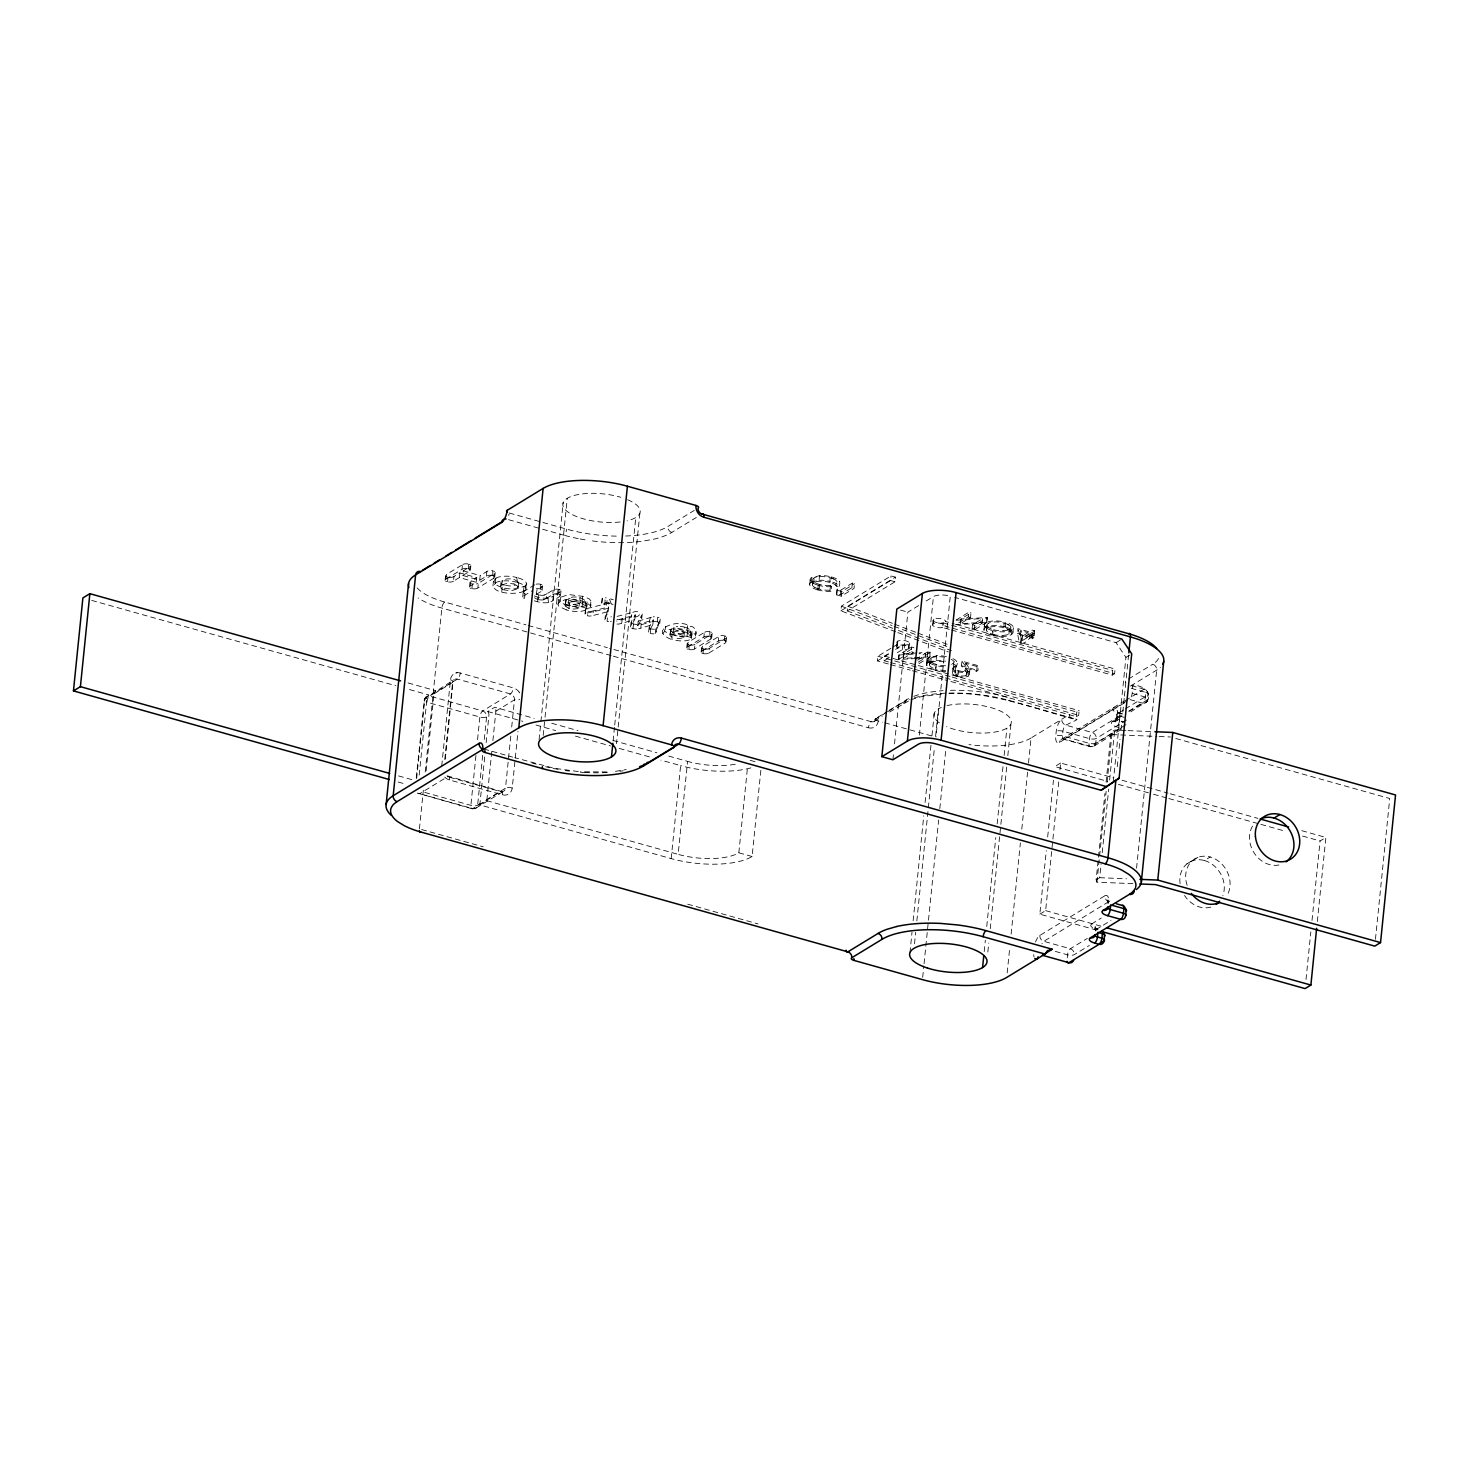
<?xml version="1.0" encoding="UTF-8"?>
<svg xmlns="http://www.w3.org/2000/svg" width="1469" height="1469" viewBox="0 0 1469 1469"><rect width="100%" height="100%" fill="white"/><g stroke="black" fill="none" stroke-linecap="round" stroke-linejoin="round"><path stroke-width="0.75" stroke-dasharray="5 3.75" d="M1108.012 903.123L1107.791 899.891L1109.683 901.489M518.245 587.104L518.722 582.458L516.152 585.029L518.153 586.682L517.547 588.463L524.415 586.223M523.937 590.869C518.226 595.716 486.514 593.549 495.622 582.936M496.1 578.29C484.843 587.38 524.506 593.568 517.051 584.533M897.082 641.935L896.623 646.58M909.513 643.055L909.036 647.7M932.595 625.004L933.072 620.359M1116.771 719.02L1116.403 711.602L1119.158 712.832M539.086 739.788L540.665 723.831M540.904 721.554L563.178 502.618M639.878 513.195L616.484 743.663M909.972 952.665L912.01 932.136M913.149 920.751L923.744 815.791M1006.687 767.093L990.161 929.638M1007.826 755.69L1010.984 723.776M416.296 777.523L424.541 698.73L454.196 679.559M416.645 778.754L424.706 699.483A5.013 4.223 58.6 0 1 429.591 696.067L457.465 679.082A5.013 2.02 -74.3 0 0 460.256 673.022L513.305 687.896A10.173 8.539 58.6 0 1 517.602 690.375A9.897 8.318 58.6 0 1 518.943 691.881M419.198 775.081L427.02 698.069A5.013 4.223 58.6 0 1 428.875 695.002L406.84 688.814M419.418 828.92L423.347 790.212M425.202 771.996L441.857 608.074A5.013 2.02 -74.3 0 1 444.648 602.015L526.012 624.839M445.089 580.126L445.566 575.481M426.175 770.821L433.998 693.809A5.013 4.223 58.6 0 1 435.852 690.742L407.188 682.718M445.786 579.227L446.521 574.397L462.845 564.482M476.305 582.293L459.393 577.556L453.462 581.173L454.013 576.472L459.87 572.91L476.782 577.648L476.305 582.293L470.172 586.058M459.393 577.556L459.87 572.91M441.728 765.9L450.469 679.835A10.026 8.428 58.6 0 1 452.121 675.52A10.173 8.539 58.6 0 1 460.385 673.004M445.988 579.098L461.982 569.348L462.46 564.684M492.335 575.462A4.701 1.708 5.8 0 0 486.863 575.958L479.702 580.237L462.79 575.481L463.268 570.835L470.245 566.557M444.758 759.51L452.581 682.497A5.013 1.818 5.8 0 0 450.469 679.835M445.272 759.142L453.095 680.808M468.446 568.944L468.317 564.133M462.79 575.481L469.474 571.404L469.951 566.759M470.392 570.321L470.851 565.675M469.492 586.957L469.97 582.312M470.447 585.874L470.925 581.228L476.782 577.648M494.117 578.07L477.811 588.022L478.361 583.322L494.594 573.406M479.702 580.237L480.179 575.573L487.249 571.294A4.701 1.708 5.8 0 1 492.813 570.817M486.386 576.16L486.863 571.514M492.868 575.793L492.794 570.982M492.96 585.911L493.419 581.265M493.804 578.272L494.282 573.626M475.938 755.525L470.888 805.361A5.013 2.02 -74.3 0 0 472.724 808.593L500.598 791.607A5.013 4.223 58.6 0 0 505.483 788.192A5.013 1.818 5.8 0 1 512.24 788.008L517.988 731.397M477.554 739.66L479.849 717.019A5.013 2.02 -74.3 0 1 482.64 710.959L510.514 693.956A5.013 2.02 -74.3 0 0 513.305 687.896M494.741 577.17L495.218 572.524M495.2 583.175L495.659 578.529M482.677 755.341L477.627 805.177A5.013 4.223 58.6 0 1 472.724 808.593L419.675 793.701A5.013 2.02 -74.3 0 1 418.132 793.26M484.293 739.495L486.588 716.835A5.013 4.223 58.6 0 0 482.64 710.959L429.591 696.067A5.013 2.02 -74.3 0 0 426.8 702.127L479.849 717.019A5.013 1.818 5.8 0 0 486.588 716.835L488.92 715.421A5.013 4.223 58.6 0 0 487.781 711.529L494.741 707.268L534.183 718.341M500.525 586.921L500.984 582.275M760.85 770.325L752.091 856.5A60.192 21.87 5.8 0 1 671.168 858.612L479.684 804.883A5.013 4.223 58.6 0 0 479.941 803.763L484.77 756.204M486.166 742.616L488.92 715.421M501.755 591.768L502.214 587.123M501.131 585.911L502.637 580.475L504.785 579.52A8.208 2.993 5.8 0 1 513.93 579.337M479.684 804.883L486.661 800.642A5.013 4.223 58.6 0 0 486.918 799.522L491.968 749.686M492.886 740.633L495.879 711.18A5.013 4.223 58.6 0 0 494.741 707.268M516.592 589.179L511.249 590.74L504.62 590.024L505.097 585.36L511.12 586.113L516.115 585.029L514.021 584.276L513.893 579.465M517.492 582.697L516.776 577.721M522.744 596.928L523.203 592.282M523.552 591.126L524.011 586.48M510.79 736.098L505.483 788.192L486.918 799.522M511.708 727.026L514.462 699.85A5.013 4.223 58.6 0 0 510.514 693.956L457.465 679.082A5.013 4.223 58.6 0 0 452.581 682.497L433.998 693.809M524.635 598.195L524.929 593.476M525.755 588.408L526.214 583.762M536.203 594.486L537.085 589.583L541.969 586.59M540.335 589.124L540.317 584.313M536.607 594.229L541.29 591.383L541.749 586.737M542.116 590.391L542.575 585.745M543.603 599.627L543.659 599.609A9.64 3.507 5.8 0 0 544.577 599.334L546.45 598.416L546.982 593.733L553.538 589.767A4.389 1.598 5.8 0 1 558.771 589.363L559.267 589.638M546.505 598.379L552.73 594.596L553.189 589.95M543.181 735.455L544.797 719.498M545.036 717.221L567.273 498.303M558.808 594.302L558.973 589.546M557.981 604.145L559.652 597.644L568.613 594.541L583.505 596.451L589.253 598.875L591.273 601.298L590.795 606.054L586.021 602.125L574.361 599.297L565.106 599.646L558.899 602.565L557.945 604.493L558.936 606.477L566.575 609.947L566.924 605.265L560.368 602.565L558.459 599.499M560.148 591.897L553.225 596.139L552.748 600.784L559.689 596.543L560.35 591.768M560.515 595.569L560.993 590.905M560.332 601.464L560.809 596.818M565.088 605.65L565.547 601.005M565.161 605.228L566.465 599.554L579.447 603.208L578.731 607.982A12.285 4.462 5.8 0 1 577.978 608.295L577.831 608.35M586.168 608.331A4.425 1.616 5.8 0 0 584.864 607.707L568.081 602.933L569.072 598.012A10.063 3.654 5.8 0 1 569.862 597.681L570.321 597.534A9.347 3.397 5.8 0 1 572.745 597.075L572.818 597.075A7.418 2.699 5.8 0 1 579.061 597.516L580.604 597.956M569.072 608.331L569.293 603.612L565.638 601.482M580.126 602.621L579.778 597.718M582.128 600.821L582.587 596.175M582.091 606.862L582.569 602.217L568.558 598.287M585.323 606.183L585.8 601.537M584.993 614.115L585.452 609.47M585.396 613.638L586.076 605.32A13.019 4.738 5.8 0 1 577.262 606.862L576.674 606.826A13.184 4.793 5.8 0 1 575.132 606.752L575.022 606.734A14.506 5.27 5.8 0 1 572.047 606.403A15.296 5.545 5.8 0 1 569.623 605.944L568.87 605.779A16.416 5.968 5.8 0 1 567.567 605.448L567.181 605.338M586.645 606.77L587.123 602.125M586.553 609.066L587.012 604.42M590.409 606.679L590.85 602.051M601.611 603.19L602.088 598.544M601.996 602.786L602.474 598.14M604.751 604.695L605.136 600.031A4.242 1.542 5.8 0 1 604.383 599.885L603.906 604.53A4.242 1.542 5.8 0 0 604.512 604.659L605.228 604.787M604.916 619.826L605.375 615.162M608.845 603.006L587.582 608.441L587.067 613.106L608.184 608.35L608.956 602.308M608.148 611.618L608.625 606.972L593.256 610.902L592.778 615.566L608.148 611.618L605.32 618.467L608.625 606.972M611.324 603.924C609.892 600.986 609.874 597.295 606.293 597.901A3.599 1.304 5.8 0 0 605.375 597.773M613.087 741L614.483 727.32M614.721 725.043L635.783 517.529M630.568 626.988L631.046 622.14M632.955 628.585L633.561 623.976M634.773 619.551L635.251 614.905L622.195 618.706L621.718 623.352L634.773 619.551L631.248 625.5L631.707 620.836L635.251 614.905M637.748 625.739L638.225 621.093L641.604 615.493L641.127 620.138L637.748 625.739L651.226 621.828M641.751 618.651L642.228 613.987M649.188 622.415L650.345 617.549M648.619 632.074L649.096 627.41M652.824 624.619L653.283 619.973L641.255 623.517L640.778 628.163L652.824 624.619L649.169 631.046L649.647 626.4L653.283 619.973M655.284 633.451L655.762 628.805M658.534 622.342A4.407 1.598 5.8 0 0 657.653 622.011L657.249 617.127A4.444 1.616 5.8 0 0 653.613 616.815L653.209 616.87M659.728 623.756L660.205 619.11M670.984 639.254C647.131 629.742 679.266 617.788 689.787 626.327C697.187 625.629 698.014 639.125 693.625 632.919C689.31 630.476 684.352 629.411 679.486 628.75C674.344 625.849 662.629 634.773 665.732 626.271M670.011 635.104L670.488 630.458M670.066 634.792L671.425 628.824L684.389 632.643L683.856 637.326A12.285 4.462 5.8 0 1 682.901 637.73L682.828 637.766A7.602 2.773 5.8 0 1 673.867 637.895M671.847 634.718L672.031 639.548A16.416 5.968 5.8 0 0 673.206 639.841L674.106 640.043A15.296 5.545 5.8 0 0 676.511 640.484A14.506 5.27 5.8 0 0 679.357 640.815L679.596 640.833A13.184 4.793 5.8 0 0 681.028 640.925L681.708 640.943A13.019 4.738 5.8 0 0 690.503 639.401L691.109 634.718M691.091 637.766A4.425 1.616 5.8 0 0 689.806 637.142L673.022 632.386L673.996 627.465A10.063 3.654 5.8 0 1 674.804 627.134L675.263 626.988A9.347 3.397 5.8 0 1 677.686 626.51M670.562 630.917C675.061 631.89 674.271 640.906 670.121 635.6M689.126 634.388L688.245 633.616A9.108 3.305 5.8 0 0 685.087 632.037L684.113 627.006A7.418 2.699 5.8 0 0 677.742 626.51M687.07 630.274L687.529 625.629M687.033 636.316L687.51 631.67L673.5 627.74M686.702 647.976L687.18 643.33M687.474 647.039L688.043 642.339L704.679 632.203M689.053 649.427L688.924 644.616M690.265 635.636L690.724 630.972M691.587 636.224L692.064 631.578M691.477 638.501L691.954 633.855M671.168 858.612L680.624 765.624L660.903 760.097M695.792 631.486L695.351 636.114M711.125 638.795L694.451 648.967L695.002 644.285L711.602 634.149M752.091 856.5L738.834 852.791A45.135 16.398 5.8 0 1 678.145 854.37L687.584 761.383L665.677 755.231M701.135 652.016L701.594 647.37M701.778 651.171L702.457 646.378L719.094 636.261A4.48 1.616 5.8 0 1 724.327 635.783M687.565 646.984L703.89 637.032L704.367 632.386M703.045 653.356L703.394 648.674M709.931 636.701L709.802 631.872M703.376 653.613A4.425 1.598 5.8 0 0 708.535 653.172L709.417 648.325L726.035 638.189M710.849 638.978L711.327 634.333M711.694 637.987L712.171 633.323M701.998 651.024L718.304 641.072L718.782 636.426M724.364 640.741L724.823 636.095M708.958 652.989L725.282 643.036L725.741 638.391M726.127 642.026L726.586 637.381M738.834 852.791L747.574 766.598M809.731 584.515L810.19 579.869M811.274 582.293L811.898 577.537L819.996 575.591A12.064 4.389 5.8 0 1 820.932 575.573L821.667 575.573A12.431 4.517 5.8 0 1 822.989 575.609L823.742 575.646A12.725 4.627 5.8 0 1 825.468 575.811L825.651 575.83A13.331 4.848 5.8 0 1 826.514 575.94L827.396 576.087A12.542 4.554 5.8 0 1 828.259 576.234L830.719 576.784M812.32 584.515L812.798 579.869M812.467 583.946A11.238 4.076 5.8 0 1 812.981 583.285L812.981 583.285A11.128 4.04 5.8 0 1 813.514 582.862L814.395 577.96M817.866 589.895L818.178 585.195M811.476 582.146L819.059 580.273L819.537 575.628M836.522 586.186L836.21 585.764A12.542 4.554 5.8 0 0 835.824 585.323L834.814 584.533A11.825 4.297 5.8 0 0 833.125 583.615L832.152 583.211A11.697 4.242 5.8 0 0 831.013 582.826L830.003 582.514L830.04 577.739A12.083 4.389 5.8 0 0 814.046 577.85M839.221 586.315C842.545 573.718 830.426 588.059 839.111 586.076A13.754 4.995 5.8 0 0 838.45 585.176L838.322 585.066A13.441 4.884 5.8 0 0 837.33 584.258L837.11 584.111A13.9 5.05 5.8 0 0 835.677 583.303L835.365 583.156A14.874 5.399 5.8 0 0 833.29 582.33L832.629 582.11A14.525 5.27 5.8 0 0 831.95 581.889L831.215 576.913M836.669 593.715L837.128 589.069L840.874 590.116L852.332 583.12L854.517 583.744L854.058 588.39L841.278 596.175L836.779 594.908L836.669 593.715L840.397 594.761L851.873 587.765L854.058 588.39M836.779 594.908L837.128 589.069M840.397 594.761L840.874 590.116M841.278 596.175L841.755 591.53L854.517 583.744M895.723 631.78L840.911 610.81L841.388 606.164L891.04 575.903L895.466 577.133L894.988 581.779L847.246 610.902L847.723 606.238L895.466 577.133M851.873 587.765L852.332 583.12M888.323 663.97L877.397 660.903L877.874 656.239L890.948 648.27M840.911 610.81L890.581 580.549L891.04 575.903M888.506 661.95L884.136 660.719L884.613 656.074L888.249 653.852M897.302 645.809L897.779 641.163M895.557 649.39L902.847 644.946A6.262 2.277 5.8 0 0 909.44 642.853A6.262 2.277 5.8 0 0 900.717 640.392A6.262 2.277 5.8 0 0 898.422 643.716L897.963 648.362A6.262 2.277 5.8 0 1 900.24 645.056A6.262 2.277 5.8 0 1 908.962 647.498A6.262 2.277 5.8 0 1 902.37 649.592L896.898 652.934M916.362 658.534L898.495 659.489L898.973 654.843L911.735 647.058L913.92 647.664L913.608 650.767M898.955 659.618L898.973 654.843M902.37 649.592L902.847 644.946M892.895 759.767L893.593 752.954M894.511 743.865L907.879 612.151L918.841 605.467M912.102 657.892L903.417 658.443L903.894 653.778L913.92 647.664M908.356 648.912L908.834 644.267M898.495 659.489L911.276 651.703L911.735 647.058M918.364 662.097L925.066 658.002L925.543 653.356L919.006 653.76M919.355 735.106L933.439 596.561A12.542 4.554 5.8 0 1 950.296 596.139L935.992 736.942M926.792 664.631L927.27 659.985M928.335 662.409L928.977 657.653L937.075 655.707A12.064 4.389 5.8 0 1 937.993 655.688L938.746 655.688A12.431 4.517 5.8 0 1 940.05 655.725L940.821 655.762A12.725 4.627 5.8 0 1 942.529 655.927L942.731 655.945A13.331 4.848 5.8 0 1 943.594 656.055L944.457 656.202A12.542 4.554 5.8 0 1 945.338 656.349L947.487 656.827M929.95 652.163L929.969 656.955L929.95 652.163L919.098 652.842M933.292 623.866L933.77 619.22M929.381 664.631L929.859 659.985M929.528 664.061A11.238 4.076 5.8 0 1 930.042 663.4L930.042 663.4A11.128 4.04 5.8 0 1 930.575 662.978L931.456 658.075M928.537 662.262L936.139 660.389L936.616 655.725M925.084 802.496L931.034 744.563M949.323 629.393L942.731 627.538L943.19 622.893A6.262 2.277 5.8 0 1 933.605 621.203A6.262 2.277 5.8 0 1 938.195 618.412A6.262 2.277 5.8 0 1 945.522 621.479L954.336 623.958M956.521 624.564L1115.081 669.056L1114.604 673.702L945.044 626.125L945.522 621.479M914.526 943.759L915.683 932.356M916.84 920.953L934.449 747.648M935.606 736.244L938.379 708.884M952.445 672.967L952.922 668.322M953.62 666.357C951.049 659.948 960.12 660.187 956.301 666.43L953.344 665.953A12.542 4.554 5.8 0 0 952.885 665.439L951.985 664.704A11.825 4.297 5.8 0 0 951.159 664.208M956.796 676.236A9.2 3.342 5.8 0 1 953.344 671.59L954.024 666.797L956.209 667.403L955.621 672.141A6.666 2.424 5.8 0 0 955.181 672.49M922.679 977.344L923.836 965.941M924.056 963.664L938.654 819.996M939.811 808.593L945.834 749.3M955.034 672.967L955.511 668.322M960.487 623.646L960.946 619L970.991 612.885L970.513 617.531L960.487 623.646L987.039 622.177L987.499 617.513L960.946 619M966.271 675.428A5.803 2.112 5.8 0 1 958.743 675.483L958.614 670.709A6.666 2.424 5.8 0 1 955.695 669.203M961.92 661.142L966.069 667.018L965.592 671.664L961.461 665.788L961.92 661.142L978.446 665.769L977.968 670.433L976.665 671.223L965.353 668.046L965.831 663.4L977.142 666.577L978.446 665.769M956.484 620.193L982.596 618.559L982.137 623.223L955.548 624.711L968.328 616.925L968.806 612.279L970.991 612.885M958.963 670.8L959.092 670.837A5.803 2.112 5.8 0 0 966.749 670.782L966.18 675.391M967.006 674.455L967.483 669.809M987.039 622.177L974.259 629.962L972.074 629.338L972.551 624.692L982.596 618.559M968.218 676.089L969.044 671.204M969.338 674.914L969.815 670.268M974.259 629.962L974.737 625.317L987.499 617.513M976.665 671.223L977.142 666.577M983.973 629.632L984.432 624.986M991.446 635.067L991.134 634.975A12.964 4.719 5.8 0 1 990.033 634.626L989.739 634.535A14.102 5.123 5.8 0 1 984.157 630.697L984.12 630.66A14.855 5.399 5.8 0 1 984.157 628.952A14.69 5.343 5.8 0 1 984.818 628.089L984.818 628.089A13.698 4.976 5.8 0 1 985.46 627.575L986.434 622.636M986.525 622.03L987.003 617.384M986.489 629.834L986.966 625.188M986.874 631.009L986.856 630.972A11.33 4.113 5.8 0 1 986.746 629.063L986.764 629.026A10.944 3.966 5.8 0 1 987.15 628.585L987.186 628.548A10.816 3.93 5.8 0 1 987.682 628.163L988.564 623.278M1003.033 635.379A11.018 4.003 5.8 0 0 1009.625 633.58L1009.625 633.58A11.293 4.095 5.8 0 0 1008.872 629.962A12.542 4.554 5.8 0 0 1004.208 627.869L1003.841 622.985A11.789 4.278 5.8 0 0 988.398 623.223M1005.659 627.116L1005.127 622.177A14.488 5.27 5.8 0 0 986.305 622.581M1008.854 634.112L1009.662 629.265M1010.378 632.239L1010.856 627.594M1011.425 634.479L1011.664 629.981A14.525 5.27 5.8 0 0 1006.192 622.434M1012.912 632.294L1013.39 627.649M984.193 951.581L985.35 940.178M986.746 926.498L995.78 837.569M997.176 823.889L1003.198 764.596M1004.117 755.47L1006.908 728.11M1031.624 632.533L1034.433 633.304L1033.956 637.968L1029.842 637.968C1018.825 650.583 1017.466 638.097 1017.907 628.677L1029.438 631.909L1032.395 630.109L1034.58 630.734L1034.103 635.379L1031.146 637.179L1031.624 632.533L1034.58 630.734M1020.422 635.324L1020.882 630.678L1028.135 632.717L1027.657 637.362L1022.112 640.741L1020.422 635.324L1027.657 637.362M1020.551 643.238L1021.028 638.593L1017.907 628.677M1021.01 643.367L1021.469 638.721L1030.32 633.323L1034.433 633.304M1022.112 640.741L1022.589 636.095L1020.882 630.678M1017.429 633.323L1028.979 636.554L1029.438 631.909M1029.842 637.968L1030.32 633.323M1028.979 636.554L1031.917 634.773L1032.395 630.109M1032.652 638.758L1033.129 634.112M1007.183 972.864L1009.736 947.78M1011.131 934.1L1020.386 842.894M1021.781 829.195L1027.565 772.198M1028.502 763.072L1031.054 737.989L1069.359 714.632C1069.469 723.372 1088.547 714.485 1065.759 725.117A5.013 2.02 -74.3 0 0 1062.968 731.176L1062.491 735.84A5.013 2.02 -74.3 0 0 1064.346 739.072L1090.879 746.509L1121.067 728.11A5.013 2.02 -74.3 0 0 1121.949 727.265M1124.483 702.843L1059.461 742.469A10.026 4.04 -74.3 0 1 1055.752 736.006L1056.229 731.36A10.026 4.04 -74.3 0 1 1061.812 719.222A5.013 4.223 58.6 0 0 1065.759 725.117L1092.293 732.554A5.013 4.223 58.6 0 1 1096.241 738.448L1095.764 743.094A5.013 4.223 58.6 0 1 1090.879 746.509A5.013 2.02 -74.3 0 1 1089.025 743.277L1089.502 738.632A5.013 2.02 -74.3 0 1 1092.293 732.554L1122.481 714.154L1118.056 712.924A10.026 3.636 5.8 0 1 1113.869 707.599A5.013 4.223 58.6 0 1 1117.817 713.493A5.013 1.818 5.8 0 0 1119.911 716.156L1124.336 717.386M1096.829 930.171L1039.832 914.177L1046.295 850.588M1047.672 836.963L1053.438 780.186M1039.832 914.177L1045.634 910.633L1058.8 781.177M1059.939 769.829L1060.636 763.017L1113.245 777.78M1076.336 716.707L1076.795 712.061L1079.127 710.647L1078.65 715.293L1076.336 716.707L945.155 679.908M1067.228 957.917L1067.541 954.813A5.013 2.02 -74.3 0 1 1070.332 948.754L1087.317 938.397M951.526 630.017L1112.272 675.116L1112.749 670.47L1115.081 669.056M1132.948 883.659L1096.939 882.19L1096.149 879.839L1104.908 793.554M1106.065 782.187L1111.133 732.223L1114.677 730.075L1125.86 730.534M1096.939 882.19L1106.157 791.35M1107.093 782.261L1111.941 734.573L1111.133 732.223M1096.149 879.839L1099.693 877.691L1101.071 864.066M1102.227 852.699L1108.691 789.11M1109.609 780.039L1114.677 730.075M1113.3 781.747L1125.933 657.377L1116.073 642.651L954.648 597.35M1117.248 766.708L1118.184 757.6M1119.103 748.492L1120.021 739.384M1120.957 730.277L1121.875 721.169M1122.793 712.061L1124.189 698.399M1124.428 696.122L1126.044 680.184M1126.264 677.907L1127.898 661.968M1128.119 659.691L1128.578 655.137M1136.547 868.197L1156.672 670.121A5.013 4.223 58.6 0 0 1152.724 664.245A57.677 20.952 5.8 0 0 1158.986 657.249M1306.014 979.511L1310.844 931.823M1312.001 920.457L1320.08 840.984L1325.883 837.44L1317.344 921.467M1375.443 939.315L1389.747 798.512L1174.833 738.209M931.97 735.602L934.284 713.218M987.829 952.022L988.766 943.061M663.4 628.934L665.071 631.046M662.923 633.58L664.502 631.413L671.462 634.608M565.583 600.729L566.428 599.609M670.525 630.164L671.406 629.007M875.597 718.91L875.616 719.975M1116.881 718.543L1115.008 721.848L1116.826 719.828M1146.701 701.888C1153.789 691.899 1141.284 684.407 1131.644 685.288M1115.008 721.848L1121.361 717.625M1145.893 702.659L1147.362 701.044L1130.799 711.859M501.59 581.283L502.637 580.475M813.44 578.621L813.551 578.529A11.128 4.04 5.8 0 1 813.991 578.198L814.175 578.088M670.819 633.763L683.93 637.307M956.209 667.403L956.099 667.495A6.666 2.424 5.8 0 0 955.658 667.844M955.658 672.104L953.546 671.443M953.969 666.834L953.822 666.944A9.2 3.342 5.8 0 0 957.255 671.59L957.017 676.199M1186.897 863.864L1197.896 857.327M502.123 585.158L504.308 584.166A8.208 2.993 5.8 0 1 513.471 583.983M931.236 658.204L931.052 658.314A11.128 4.04 5.8 0 0 930.611 658.645L930.611 658.645A11.238 4.076 5.8 0 0 930.006 659.416M986.158 622.783L985.938 622.929A13.698 4.976 5.8 0 0 985.405 623.315L985.405 623.315A14.69 5.343 5.8 0 0 984.634 624.27A14.855 5.399 5.8 0 0 984.597 625.996L984.616 626.051A14.102 5.123 5.8 0 0 990.216 629.87L990.492 629.981A12.964 4.719 5.8 0 0 991.593 630.33L991.814 630.385M988.343 623.389L988.251 623.444A10.816 3.93 5.8 0 0 987.756 623.811L987.756 623.811A10.944 3.966 5.8 0 0 987.241 624.38A11.33 4.113 5.8 0 0 987.315 626.327L987.352 626.363M1009.423 629.411L1009.276 629.485A10.852 3.948 5.8 0 1 1008.707 629.779L1008.652 629.797M534.789 584.791L524.029 591.346L523.552 596.01L532.531 590.52M625.629 536.02A75.231 27.323 5.8 0 0 667.844 526.508L694.249 510.404M592.429 540.904L592.54 540.923A80.262 29.141 5.8 0 0 640.227 541.528L653.154 539.343A80.207 29.141 5.8 0 0 671.81 532.402L696.324 517.455M427.02 698.069L424.706 699.483A5.013 1.818 5.8 0 0 426.8 702.127M495.879 711.18L514.462 699.85A5.013 1.818 5.8 0 1 519.806 699.373M479.941 803.763L477.627 805.177A5.013 1.818 5.8 0 1 470.888 805.361L422.08 791.662M475.993 808.097L503.867 791.112M926.131 601.023L933.439 596.561M892.821 647.131L898.422 643.716M877.397 660.903L888.616 654.054M884.136 660.719L889.608 657.377M956.025 620.065L968.806 612.279M903.417 658.443L913.443 652.328L911.276 651.703M915.481 659.489L925.543 653.356M917.666 660.095L930.446 652.309M972.074 629.338L982.137 623.223M919.025 663.639L929.969 656.955M613.363 656.202L868.454 727.779A5.013 2.02 -74.3 0 1 871.246 721.701A5.013 4.223 58.6 0 0 876.148 718.304L887.46 711.4M889.351 710.243L906.336 699.887A75.231 27.323 5.8 0 1 909.733 698.069M886.34 712.502L871.246 721.701L609.562 648.288M888.231 711.345L901.433 703.302A5.013 4.223 58.6 0 0 906.336 699.887M874.514 721.224L882.061 716.615M889.608 712.024L908.503 701.007M1022.589 636.095L1028.135 632.717M1116.073 642.651L1121.875 639.107M1125.933 657.377L1129.808 655.009M1112.272 675.116L1114.604 673.702M1128.449 679.027L1152.724 664.245M1130.542 686.06L1156.672 670.121A62.69 22.77 5.8 0 0 1160.381 667.312M1061.077 739.55L1124.299 701.007M1125.181 700.695L1144.057 689.2A5.013 4.223 58.6 0 1 1148.005 695.094L1147.528 699.74A5.013 4.223 58.6 0 1 1142.625 703.155L1129.422 711.198M1127.457 700.584L1064.346 739.072A5.013 4.223 58.6 0 0 1059.461 742.469M1123.473 710.041L1117.817 713.493L1117.34 718.139A5.013 1.818 5.8 0 0 1119.433 720.802L1123.858 722.032M1125.364 708.884L1148.005 695.094A5.013 1.818 5.8 0 0 1145.893 692.432A5.013 2.02 -74.3 0 0 1144.057 689.2L1130.781 685.472M1121.104 715.844L1117.34 718.139A5.013 4.223 58.6 0 1 1112.437 721.554A10.026 3.636 5.8 0 0 1116.642 726.861L1121.067 728.11A5.013 4.223 58.6 0 0 1122.059 728.257M1128.651 711.235L1147.528 699.74A5.013 1.818 5.8 0 0 1145.434 697.077L1132.158 693.368A5.013 1.818 5.8 0 1 1131.24 693.056M1112.437 721.554L1121.875 715.807M1126.429 720.049L1096.241 738.448A5.013 1.818 5.8 0 1 1089.502 738.632L1062.968 731.176A5.013 1.818 5.8 0 0 1056.229 731.36M1060.636 763.017L1054.834 766.561L1107.442 781.324M1125.952 724.694L1095.764 743.094A5.013 1.818 5.8 0 1 1089.025 743.277L1062.491 735.84A5.013 1.818 5.8 0 0 1055.752 736.006M1094.13 746.032L1124.336 727.614M1035.535 941.996A10.026 4.04 -74.3 0 1 1039.85 935.422L1104.872 895.778A5.013 4.223 58.6 0 0 1108.82 901.672A5.013 2.02 -74.3 0 1 1109.921 901.58M1108.82 901.672L1043.798 941.317A5.013 2.02 -74.3 0 0 1041.943 943.832M1095.452 930.979A5.013 1.818 5.8 0 1 1095.856 929.693A5.013 4.223 58.6 0 0 1091.908 923.799L1101.328 918.052M1180.084 883.659A25.083 21.08 58.6 0 1 1204.415 860.522L1210.236 856.996A25.083 21.08 58.6 0 1 1226.45 896.384M1095.856 929.693L1110.95 920.475M1055.293 951.379L1067.541 954.813A5.013 1.818 5.8 0 0 1074.28 954.648L1089.374 945.448M546.927 593.77L545.219 594.614A9.64 3.507 5.8 0 1 544.191 594.945L544.081 594.982M553.06 596.212L551.609 597.02M552.491 600.931L551.04 601.721M453.976 576.491L453.664 576.674A4.793 1.744 5.8 0 1 447.935 577.17M453.462 581.173L453.187 581.32A4.793 1.744 5.8 0 1 447.457 581.834M703.89 637.032L704.202 636.867A4.48 1.616 5.8 0 1 709.435 636.389L709.619 636.61M718.304 641.072L718.635 640.906A4.48 1.616 5.8 0 1 723.85 640.429M694.966 644.303L694.672 644.469A4.425 1.598 5.8 0 1 689.42 644.909M709.398 648.362L709.141 648.49A4.425 1.598 5.8 0 1 703.853 648.967L703.669 648.747M552.73 594.596L553.078 594.412A4.389 1.598 5.8 0 1 558.293 594.009L558.532 594.211M694.451 648.967L694.194 649.114A4.425 1.598 5.8 0 1 688.961 649.555M568.081 602.933L568.595 602.676A10.063 3.654 5.8 0 1 569.384 602.345L569.843 602.198A9.347 3.397 5.8 0 1 572.286 601.721L572.341 601.721M673.022 632.386L673.537 632.111A10.063 3.654 5.8 0 1 674.326 631.78L674.785 631.633A9.347 3.397 5.8 0 1 677.209 631.156L677.282 631.156A7.418 2.699 5.8 0 1 683.526 631.615L684.242 631.799M585.709 609.91L585.598 609.966A13.019 4.738 5.8 0 1 576.784 611.526L576.197 611.471A13.184 4.793 5.8 0 1 574.673 611.398L574.544 611.379A14.506 5.27 5.8 0 1 571.57 611.049A15.296 5.545 5.8 0 1 569.164 610.59L568.393 610.425A16.416 5.968 5.8 0 1 567.089 610.094L566.703 609.984M579.447 603.208L579.19 603.337A12.285 4.462 5.8 0 1 578.437 603.649L578.309 603.686M578.915 607.891L566.006 604.218M684.389 632.643L684.26 632.717A12.285 4.462 5.8 0 1 683.379 633.084L683.379 633.084M578.364 603.667L578.437 603.649A7.602 2.773 5.8 0 1 569.403 603.796M910.853 699.721L921.302 696.655L942.676 693.901M638.225 621.093L651.703 617.182M622.14 618.724L619.514 619.349M621.662 623.37L619.128 623.994A3.305 1.194 5.8 0 1 616.998 624.05M640.888 623.627L639.327 624.05M640.411 628.273L638.666 628.75M593.072 610.957L591.364 611.306A3.985 1.451 5.8 0 1 587.784 611.214L587.38 615.786A3.985 1.451 5.8 0 0 590.813 615.988L592.741 615.566M617.072 616.411L632.019 612.555L631.339 617.255L616.613 621.056M632.772 612.353C640.429 608.864 643.293 617.825 631.982 617.09M1062.62 738.944L1089.778 746.601M475.001 808.593L472.137 808.795M1093.138 746.509L1090.292 746.711M502.325 791.718L446.668 775.687M548.525 602.529L547.974 598.048M615.456 771.372L626.18 769.572M548.01 602.621L547.717 602.676A10.044 3.654 5.8 0 1 538.407 601.978M652.713 621.534L653.172 621.479A4.444 1.616 5.8 0 1 656.753 621.754L657.212 621.901M831.344 586.627L831.252 586.627A12.321 4.48 5.8 0 1 829.508 586.719L829.104 586.719A13.9 5.05 5.8 0 1 823.889 586.388L823.356 586.315A13.386 4.866 5.8 0 1 821.961 586.094L820.143 585.709A15.241 5.527 5.8 0 1 818.986 585.415L818.453 585.286M830.866 591.273L830.775 591.273A12.321 4.48 5.8 0 1 829.03 591.364L828.626 591.364A13.9 5.05 5.8 0 1 823.411 591.034L822.989 590.979A13.386 4.866 5.8 0 1 821.483 590.74L819.684 590.354A15.241 5.527 5.8 0 1 818.508 590.079L817.976 589.932M607.046 771.959L580.549 771.758M903.894 653.778L916.913 652.971M899.432 654.972L916.84 653.889M914.269 657.763L929.473 656.808M918.547 658.406L925.066 658.002M830.15 585.617L825.027 585.47A12.34 4.48 5.8 0 1 823.099 585.213L821.722 584.956A12.064 4.389 5.8 0 1 820.62 584.699L820.198 584.589M829.765 590.263L824.55 590.116A12.34 4.48 5.8 0 1 822.64 589.859L821.336 589.62A12.064 4.389 5.8 0 1 820.143 589.344L819.72 589.234M819.059 580.273L819.518 580.237A12.064 4.389 5.8 0 1 820.455 580.218L821.208 580.218A12.431 4.517 5.8 0 1 822.511 580.255L823.283 580.292A12.725 4.627 5.8 0 1 824.99 580.457L825.192 580.475A13.331 4.848 5.8 0 1 826.055 580.586L826.918 580.732A12.542 4.554 5.8 0 1 827.781 580.879L830.242 581.43M936.139 660.389L936.598 660.352A12.064 4.389 5.8 0 1 937.534 660.334L938.269 660.334A12.431 4.517 5.8 0 1 939.591 660.371L940.344 660.407A12.725 4.627 5.8 0 1 942.051 660.573L942.253 660.591A13.331 4.848 5.8 0 1 943.116 660.701L943.979 660.848A12.542 4.554 5.8 0 1 944.861 660.995L945.632 661.16M636.94 624.398L636.812 624.417A4.168 1.506 5.8 0 1 633.947 624.068L633.708 624.013M636.463 629.063L636.352 629.063A4.168 1.506 5.8 0 1 633.47 628.714L633.286 628.677M945.614 670.415L941.629 670.231A12.34 4.48 5.8 0 1 939.701 669.974L938.416 669.735A12.064 4.389 5.8 0 1 937.222 669.46L936.359 669.24M945.577 665.769L942.088 665.586A12.34 4.48 5.8 0 1 940.178 665.328L938.875 665.09A12.064 4.389 5.8 0 1 937.681 664.814L936.671 664.557M949.011 693.46C991.869 691.77 1032.376 708.205 1073.104 718.818M1128.082 730.626L1152.669 731.635M1111.941 734.573L1156.948 736.428M1159.188 736.52L1170.444 736.979M1099.693 877.691L1126.503 878.793M585.47 772.529L580.42 772.217M578.309 771.556L554.603 768.342M569.421 771.096L569.293 771.078A80.226 29.141 5.8 0 1 565.363 770.564M585.084 539.839L578.272 538.627M1118.644 712.704L1122.224 713.659M552.399 767.81L514.701 757.673M1096.682 928.904L1098.059 929.234M651.171 628.916L651.3 628.934A3.544 1.285 5.8 0 0 654.513 629.173M447.99 577.005L447.568 581.669M471.898 588.5L472.412 583.872A4.793 1.744 5.8 0 0 477.939 583.505M657.543 617.219L658.094 617.366A4.407 1.598 5.8 0 1 659.012 617.696M538.462 594.725L538.076 599.389M538.095 597.185L537.636 601.831M819.775 584.478L819.298 589.124M957.788 671.645L957.99 671.7A8.355 3.03 5.8 0 0 968.769 671.517M957.531 676.346L957.421 676.309A8.355 3.03 5.8 0 0 968.291 676.162M1005.163 626.969L1004.667 626.841A14.488 5.27 5.8 0 0 985.828 627.245M1003.768 627.74L1003.364 627.63A11.789 4.278 5.8 0 0 987.921 627.869M830.003 582.514L829.563 582.403A12.083 4.389 5.8 0 0 813.569 582.495M993.705 629.76L993.779 629.779A10.889 3.948 5.8 0 0 994.788 630.017L995.247 630.128A11.568 4.205 5.8 0 0 997.029 630.458L997.524 630.513A12.688 4.609 5.8 0 0 999.214 630.715L999.71 630.752A12.542 4.554 5.8 0 0 1000.995 630.825L1001.197 630.825A11.293 4.095 5.8 0 0 1003.382 630.734M993.228 634.406L993.319 634.424A10.889 3.948 5.8 0 0 994.311 634.663L994.77 634.773A11.568 4.205 5.8 0 0 996.57 635.104L997.047 635.177A12.688 4.609 5.8 0 0 998.736 635.361L999.251 635.398A12.542 4.554 5.8 0 0 1000.518 635.471L1000.72 635.489A11.385 4.132 5.8 0 0 1002.85 635.471M610.002 603.539L605.816 602.547A3.599 1.304 5.8 0 0 604.897 602.419M672.104 634.792L672.508 634.883A16.416 5.968 5.8 0 0 673.665 635.177L674.565 635.379A15.296 5.545 5.8 0 0 676.989 635.838A14.506 5.27 5.8 0 0 679.835 636.169L680.074 636.187A13.184 4.793 5.8 0 0 681.506 636.261L682.185 636.279A13.019 4.738 5.8 0 0 690.963 634.755M471.641 808.666L417.325 793.095M890.581 580.549L894.988 581.779M968.328 616.925L970.513 617.531M1031.917 634.773L1034.103 635.379M1031.146 637.179L1033.956 637.968M972.551 624.692L974.737 625.317M837.257 590.263L841.755 591.53M900.515 610.076L907.879 612.151M943.19 622.893L1112.749 670.47M509.229 513.012L566.703 529.152A75.231 27.323 5.8 0 0 616.282 536.13M508.568 519.677L540.482 528.638M542.612 529.244L563.894 535.212A5.013 2.02 -74.3 0 0 566.703 529.152M961.461 665.788L977.968 670.433M884.613 656.074L1079.127 710.647M877.874 656.239L950.002 676.493M952.187 677.099L1076.795 712.061M890.691 662.556L912.543 668.689M914.728 669.313L943.153 677.282M945.338 677.888L1078.65 715.293M890.508 664.576L910.192 670.103M912.378 670.709L942.969 679.302M914.397 697.83A80.262 29.16 5.8 0 1 1009.332 700.493L1075.639 719.094M463.268 570.835L480.179 575.573M1122.022 780.241L1168.057 793.15M1170.242 793.774L1257.923 818.38M1301.773 830.683L1325.883 837.44M1118.405 784.391L1151.292 793.627M1153.477 794.233L1166.625 797.924M1168.828 798.548L1258.694 823.76M1260.898 824.366L1285.008 831.142M1302.544 836.063L1320.08 840.984M876.148 718.304A5.013 1.818 5.8 0 0 878.242 720.948L882.52 722.16M884.669 722.748L933.917 736.575M528.197 625.463L607.376 647.664M611.177 655.578L441.857 608.074A62.69 22.77 5.8 0 1 418.114 597.956M750.163 760.336L757.747 762.466M551.72 723.262L578.015 730.644M613.069 740.468L656.9 752.771M91.702 600.399L395.822 685.729M487.781 711.529L522.835 721.352M535.983 725.043L555.704 730.589M575.426 736.116L610.498 745.958M619.257 748.419L649.941 757.012M483.907 749.043L490.058 750.769M492.115 751.338L498.285 753.064M500.323 753.652L512.644 757.104M532.017 762.962L536.277 764.155M1045.634 910.633L1102.631 926.627M444.721 777.083A10.026 8.428 58.6 0 0 449.404 779.947L502.453 794.839A10.026 8.428 58.6 0 0 512.24 788.008M398.54 775.907L414.001 780.259M486.661 800.642L678.145 854.37M398.191 782.022L404.82 783.877M421.621 829.544L483.191 846.805M687.694 904.188L758.059 923.928M831.803 577.078L832.409 577.244A14.525 5.27 5.8 0 1 833.107 577.464L833.768 577.684A14.874 5.399 5.8 0 1 835.843 578.511L836.136 578.657A13.9 5.05 5.8 0 1 837.514 579.41L837.807 579.612A13.441 4.884 5.8 0 1 838.726 580.328L838.909 580.53A13.754 4.995 5.8 0 1 839.589 581.43L839.68 581.632M1004.245 623.095L1004.686 623.223A12.542 4.554 5.8 0 1 1009.313 625.317M610.461 598.875L611.783 599.279M687.51 631.67L690.191 632.533A4.425 1.616 5.8 0 1 691.568 633.121M582.569 602.217L585.25 603.098A4.425 1.616 5.8 0 1 586.627 603.667M819.151 584.313L819.243 584.331A11.532 4.187 5.8 0 1 818.288 584.038L817.866 583.891A12.376 4.499 5.8 0 1 815.35 582.789L815.111 582.642A11.513 4.187 5.8 0 1 813.44 578.492M818.692 588.959L818.766 588.977A11.532 4.187 5.8 0 1 817.811 588.683L817.48 588.573A12.376 4.499 5.8 0 1 814.891 587.435L814.707 587.325M817.7 589.84L817.186 589.693A14.543 5.288 5.8 0 1 810.925 582.275M537.654 597.057L536.699 596.781A12.34 4.48 5.8 0 1 534.312 595.881M537.195 601.702L536.24 601.427A12.34 4.48 5.8 0 1 534.367 600.766M830.481 577.868L831.491 578.162A11.697 4.242 5.8 0 1 835.126 579.796M818.013 585.158L817.664 585.048A14.543 5.288 5.8 0 1 811.402 577.629M935.074 665.255L934.743 665.163A14.543 5.288 5.8 0 1 928.481 657.745M934.596 669.919L934.266 669.809A14.543 5.288 5.8 0 1 928.004 662.39M514.499 579.631L518.722 582.458M633.249 623.884L633.157 623.848A4.223 1.524 5.8 0 1 632.203 623.499M568.742 608.239L565.179 606.164M632.772 628.53L632.68 628.493A4.223 1.524 5.8 0 1 631.725 628.144M684.719 627.153L685.527 627.41A9.108 3.305 5.8 0 1 688.557 628.842L689.585 629.742M538.131 594.633L537.654 594.486A7.07 2.571 5.8 0 1 536.185 593.917M537.544 599.242L537.195 599.132A7.07 2.571 5.8 0 1 534.514 597.736M650.29 633.433L650.73 628.769M607.083 600.49L606.605 605.155M612.059 599.37L613.308 599.811M611.581 604.016L613.05 604.53M935.257 664.117L934.927 664.006A12.376 4.499 5.8 0 1 932.429 662.905L932.191 662.758A11.513 4.187 5.8 0 1 929.895 660.444M847.723 606.238L892.418 623.352M894.548 624.16L915.848 632.313M917.978 633.121L947.78 644.524M841.388 606.164L891.977 625.519M894.088 626.327L946.807 646.489M847.246 610.902L896.219 629.632M898.349 630.44L951.563 650.804M897.834 632.588L948.441 651.961M1097.196 929.032L1094.442 927.802L1095.286 930.556M832.629 578.566L833.584 578.97M1006.761 628.787L1006.963 628.879A11.275 4.095 5.8 0 1 1007.863 629.338L1008.156 629.522M952.995 658.663L953.216 658.773A13.9 5.05 5.8 0 1 954.593 659.526L954.868 659.728A13.441 4.884 5.8 0 1 955.786 660.444L955.988 660.646A13.754 4.995 5.8 0 1 956.65 661.546L956.76 661.748M835.255 579.851L836.283 580.677A12.542 4.554 5.8 0 1 836.687 581.118L836.981 581.522M584.662 600.288L583.615 599.407A9.108 3.305 5.8 0 0 580.622 597.956M584.185 604.934L583.34 604.2A9.108 3.305 5.8 0 0 580.145 602.602M965.831 663.4L968.493 667.183L968.016 671.829L965.353 668.046M954.06 661.638L953.803 661.289A12.542 4.554 5.8 0 0 953.363 660.793L952.353 660.003A11.825 4.297 5.8 0 0 951.196 659.324M956.301 666.43L956.19 666.192A13.754 4.995 5.8 0 0 955.511 665.292L955.401 665.182A13.441 4.884 5.8 0 0 954.391 664.374L954.226 664.263A13.9 5.05 5.8 0 0 952.738 663.419L952.665 663.382A14.874 5.399 5.8 0 0 951.159 662.739M627.612 499.717A38.873 14.121 5.8 0 1 627.098 520.797M620.175 521.972A38.873 14.121 5.8 0 1 562.829 504.381A38.873 14.121 5.8 0 1 620.763 497.293M947.064 705.597A38.873 14.121 5.8 0 1 1000.738 711.216A38.873 14.121 5.8 0 1 1000.26 730.864A38.873 14.121 5.8 0 1 946.569 726.678M939.426 722.858A38.873 14.121 5.8 0 1 941.372 707.397M1187.136 885.348A25.083 21.08 58.6 0 1 1210.236 856.996M1210.823 907.089A25.083 21.08 58.6 0 1 1184.51 895.447M1204.415 860.522A25.083 21.08 58.6 0 1 1222.851 895.649M1278.966 864.984A25.083 21.08 58.6 0 1 1253.681 852.204A25.083 21.08 58.6 0 1 1254.085 823.907M942.731 627.538A6.262 2.277 5.8 0 1 933.146 625.867A6.262 2.277 5.8 0 1 937.718 623.058A6.262 2.277 5.8 0 1 945.044 626.125M623.278 770.748A80.226 29.141 5.8 0 1 619.9 771.28M607.23 772.51A80.226 29.141 5.8 0 1 585.782 772.547M558 769.352A80.226 29.141 5.8 0 1 545.568 766.708M1104.872 895.778A10.026 4.04 -74.3 0 1 1108.581 902.241A5.013 1.818 5.8 0 0 1108.103 903.398M1039.85 935.422A5.013 4.223 58.6 0 0 1043.798 941.317L1070.332 948.754A5.013 4.223 58.6 0 1 1074.28 954.648M1031.054 737.989A62.69 22.77 5.8 0 1 968.952 744.618M1034.029 956.833A10.026 4.04 -74.3 0 1 1033.717 954.648M455.665 673.041A10.026 8.428 58.6 0 1 457.373 672.71M502.453 794.839A5.013 2.02 -74.3 0 0 500.598 791.607L447.549 776.715A5.013 4.223 58.6 0 1 446.264 776.146M449.404 779.947A5.013 2.02 -74.3 0 0 447.549 776.715L419.675 793.701A5.013 4.223 58.6 0 1 418.702 793.315M878.242 720.948A10.026 8.428 58.6 0 1 868.454 727.779M519.034 691.991A10.246 8.612 58.6 0 1 519.659 692.946M1091.908 923.799A10.026 3.636 5.8 0 0 1096.094 929.106A5.013 2.02 -74.3 0 1 1097.325 929.124M750.971 767.865A60.192 21.87 5.8 0 1 680.624 765.624M735.271 764.229A45.135 16.398 5.8 0 1 687.584 761.383M671.792 532.402A5.013 4.223 58.6 0 1 667.844 526.508M509.064 514.095A5.013 2.02 -74.3 0 1 508.678 515.527M913.773 696.343A75.231 27.323 5.8 0 1 943.116 690.669M950.388 690.32A75.231 27.323 5.8 0 1 1007.477 697.261A5.013 2.02 -74.3 0 0 1009.332 700.493M1131.185 688.153A5.013 1.818 5.8 0 0 1132.636 688.704L1145.893 692.432L1145.434 697.077A5.013 2.02 -74.3 0 1 1142.625 703.155L1129.367 699.428A5.013 2.02 -74.3 0 0 1132.158 693.368L1132.636 688.704A5.013 2.02 -74.3 0 0 1131.13 685.325M444.648 602.015A57.677 20.952 5.8 0 1 416.517 587.159M578.18 538.59A80.262 29.141 5.8 0 1 563.839 535.175M901.433 703.302A80.262 29.16 5.8 0 1 909.384 699.519M1118.056 712.924A5.013 2.02 -74.3 0 1 1119.911 716.156M1125.64 682.497A10.026 3.636 5.8 0 1 1125.658 681.047M654.054 633.818A3.544 1.285 5.8 0 1 650.84 633.58M611.251 621.295A3.819 1.396 5.8 0 1 610.406 621.516M608.625 621.552A3.948 1.432 5.8 0 1 607.083 621.332L607.56 616.668A3.948 1.432 5.8 0 0 609.084 616.907M572.341 601.702A7.418 2.699 5.8 0 1 578.584 602.18M446.594 581.632A4.866 1.763 5.8 0 1 445.64 581.1M470.961 588.426A4.848 1.763 5.8 0 1 470.08 587.949M477.462 588.151A4.793 1.744 5.8 0 1 471.824 588.665M493.162 575.701A4.829 1.744 5.8 0 1 494.098 576.197M468.721 568.852A4.756 1.726 5.8 0 1 469.731 569.366M462.46 569.146A4.774 1.726 5.8 0 1 467.913 568.595M1005.714 627.079A14.525 5.27 5.8 0 1 1011.296 634.645A14.525 5.27 5.8 0 1 992.218 635.251L992.695 630.623A14.525 5.27 5.8 0 0 1011.774 629.981M945.705 671.48A13.9 5.05 5.8 0 1 940.491 671.149L939.94 671.076A13.386 4.866 5.8 0 1 938.562 670.856L936.745 670.47A15.241 5.527 5.8 0 1 935.569 670.195L936.047 665.53A15.241 5.527 5.8 0 0 937.112 665.806L939.022 666.192A13.386 4.866 5.8 0 0 940.417 666.43L940.95 666.504A13.9 5.05 5.8 0 0 945.669 666.834M929.418 665.09A11.513 4.187 5.8 0 0 931.677 667.367L931.952 667.55A12.376 4.499 5.8 0 0 934.468 668.652L934.872 668.799A11.532 4.187 5.8 0 0 935.753 669.074L936.322 664.447A11.532 4.187 5.8 0 1 935.349 664.153M930.63 662.611A12.083 4.389 5.8 0 1 945.614 662.244M957.953 675.428A6.666 2.424 5.8 0 1 955.217 673.849M814.616 587.251A11.513 4.187 5.8 0 1 812.357 584.974M517.749 582.55A16.306 5.931 5.8 0 1 524.341 590.997M495.292 582.844A16.269 5.913 5.8 0 1 516.537 582.201M524.084 598.195A4.113 1.487 5.8 0 1 523.515 597.92M559.046 594.211A4.352 1.579 5.8 0 1 559.762 594.559M543.861 599.774A5.49 2.002 5.8 0 1 537.948 599.481M540.592 589.032A4.444 1.616 5.8 0 1 541.418 589.436M536.203 588.757A4.37 1.579 5.8 0 1 539.839 588.83M710.188 636.61A4.48 1.616 5.8 0 1 711.014 637.032M688.116 649.335A4.389 1.598 5.8 0 1 687.382 648.949M724.621 640.649A4.48 1.616 5.8 0 1 725.429 641.072M702.549 653.374A4.389 1.598 5.8 0 1 701.796 653.007M1119.433 720.802A5.013 2.02 -74.3 0 1 1116.642 726.861M619.587 619.441A3.305 1.194 5.8 0 1 616.98 619.33M611.453 616.741A3.819 1.396 5.8 0 1 610.884 616.851M447.053 576.968A4.866 1.763 5.8 0 1 446.117 576.454M471.439 583.781A4.848 1.763 5.8 0 1 470.557 583.303M493.621 571.055A4.829 1.744 5.8 0 1 494.576 571.551M469.199 564.206A4.756 1.726 5.8 0 1 470.209 564.72M462.937 564.5A4.774 1.726 5.8 0 1 468.372 563.949M931.107 657.965A12.083 4.389 5.8 0 1 945.65 657.488M518.226 577.905A16.306 5.931 5.8 0 1 524.819 586.333M495.769 578.198A16.269 5.913 5.8 0 1 517.015 577.556M524.562 593.549A4.113 1.487 5.8 0 1 523.992 593.274M548.047 598.103A10.044 3.654 5.8 0 1 538.884 597.314M559.524 589.565A4.352 1.579 5.8 0 1 560.24 589.914M544.338 595.129A5.49 2.002 5.8 0 1 538.407 594.835M541.069 584.387A4.444 1.616 5.8 0 1 541.896 584.791M536.185 584.203A4.37 1.579 5.8 0 1 540.317 584.185M710.665 631.964A4.48 1.616 5.8 0 1 711.492 632.368M704.771 632.239A4.48 1.616 5.8 0 1 709.913 631.743M688.594 644.689A4.389 1.598 5.8 0 1 687.841 644.303M725.098 636.004A4.48 1.616 5.8 0 1 725.906 636.426M703.008 648.729A4.389 1.598 5.8 0 1 702.274 648.362M1003.511 630.734A11.018 4.003 5.8 0 0 1010.103 628.934L1010.195 628.842A11.293 4.095 5.8 0 0 1007.587 624.325M987.297 626.308A12.542 4.554 5.8 0 0 990.235 628.475L990.492 628.622A11.275 4.095 5.8 0 0 991.869 629.191L992.181 629.301A10.595 3.856 5.8 0 0 993.081 629.577L992.787 634.277A10.595 3.856 5.8 0 1 991.704 633.947L991.391 633.837A11.275 4.095 5.8 0 1 990.014 633.268L989.757 633.139A12.34 4.48 5.8 0 1 986.874 631.009M504.381 585.25A7.914 2.865 5.8 0 1 501.48 583.67M683.36 633.176A7.602 2.773 5.8 0 1 674.326 633.249M577.96 608.386A7.602 2.773 5.8 0 1 568.925 608.441M503.922 589.895A7.914 2.865 5.8 0 1 501.002 588.316M656.68 627.52L656.202 632.166L659.746 620.432L656.68 627.52M830.481 585.598L830.003 590.244L831.16 591.254L831.619 586.59L830.352 585.598"/><path stroke-width="1.5" d="M408.547 583.634L386.127 804.479M1141.303 882.226L1163.723 661.381M389.358 779.543L73.45 690.907L82.888 597.92L89.866 593.678L400.578 680.863M73.45 690.907L80.409 686.666L89.866 593.678M391.287 815.387A62.69 22.77 5.8 0 1 393.178 795.721L479.114 743.332A10.026 4.04 -74.3 0 1 482.805 749.796L518.796 727.853L543.126 488.424A62.69 22.77 5.8 0 1 627.41 486.221L695.939 505.446A5.013 1.818 5.8 0 1 698.032 508.109A5.013 4.223 58.6 0 0 701.98 514.003A5.013 2.02 -74.3 0 1 703.835 517.235L1130.432 636.922A62.69 22.77 5.8 0 1 1162.769 664.227M1136.253 889.608A62.69 22.77 5.8 0 0 1107.993 857.767L681.396 738.081A5.013 2.02 -74.3 0 1 678.605 744.14A5.013 4.223 58.6 0 0 673.702 747.556A5.013 1.818 5.8 0 0 671.608 744.893L603.098 725.668L627.41 486.221M611.471 756.957L612.867 743.277M881.841 756.664L896.843 609.047L922.385 593.476A25.083 9.108 5.8 0 1 956.099 592.595L1121.875 639.107L1131.736 653.834L1119.103 778.203L1101.071 790.267L935.294 743.755A12.542 4.554 5.8 0 0 918.437 744.177L892.895 759.767L881.841 756.664L907.383 741.092A25.083 9.108 5.8 0 1 941.096 740.211L1106.873 786.723M907.383 741.092L922.385 593.476M941.096 740.211L956.099 592.595M982.577 967.557L983.734 956.154M1097.784 933.898L1097.472 936.983A5.013 2.02 -74.3 0 1 1094.68 943.061A10.026 3.636 5.8 0 1 1089.355 939.719M1115.871 780.37L1107.993 857.767A5.013 2.02 -74.3 0 1 1105.202 863.827L678.605 744.14L648.417 762.54A80.299 29.178 5.8 0 1 639.915 766.543L639.621 766.653M1128.816 652.86L1130.432 636.922A5.013 2.02 -74.3 0 0 1128.578 633.69L701.98 514.003M1102.393 931.346A5.013 4.223 58.6 0 1 1104.468 936.23L1103.99 940.894A5.013 4.223 58.6 0 1 1099.106 944.292L1068.918 962.709L1042.384 955.254L1052.263 949.249L985.956 930.63A5.013 2.02 -74.3 0 0 983.147 936.708A75.231 27.323 5.8 0 0 882.006 939.334L851.818 957.733A5.013 4.223 58.6 0 0 847.87 951.857A5.013 2.02 -74.3 0 1 846.015 950.223M1110.674 904.904L1110.215 909.55A5.013 2.02 -74.3 0 1 1107.406 915.628A10.026 3.636 5.8 0 1 1102.081 912.267M1089.374 938.966A10.136 3.672 5.8 0 1 1090.494 937.755L1120.682 919.337A5.013 4.223 58.6 0 0 1125.566 915.94L1126.044 911.276A5.013 4.223 58.6 0 0 1122.096 905.4L1116.403 903.802M1172.776 732.462L1395.55 794.968L1380.548 942.584L1157.774 880.078L1172.776 732.462L1154.891 731.727M1103.403 932.007L1305.078 988.6L1310.881 985.056L1316.646 928.279M851.818 957.733A5.013 1.818 5.8 0 0 853.911 960.395L922.44 979.621A62.69 22.77 5.8 0 0 1006.724 977.436L1045.047 954.06L1047.507 950.627L1052.098 949.249M391.231 807.638L392.921 805.012A57.548 20.897 5.8 0 1 396.832 801.872M1135.243 888.341L1133.554 890.967M1101.071 790.267L1119.103 778.203M408.859 587.545A62.69 22.77 5.8 0 1 415.617 574.875L501.535 522.487A10.026 4.04 -74.3 0 0 507.136 510.367L543.126 488.424M422.466 570.284L430.27 565.51M434.181 563.141L440.039 559.56M445.897 555.998L451.754 552.417M455.665 550.03L471.292 540.519M475.185 538.131L502.527 521.458M483.062 749.227L397.126 801.615A5.013 4.223 58.6 0 1 393.178 795.721L415.617 574.875A5.013 4.223 58.6 0 1 420.501 571.459M482.805 749.796A5.013 1.818 5.8 0 0 484.899 752.459L542.373 768.581A75.231 27.323 5.8 0 0 643.514 765.955L673.702 747.556M896.696 926.498L886.56 929.436A80.299 29.178 5.8 0 0 878.058 933.439L847.87 951.857L421.236 832.133A5.013 2.02 -74.3 0 1 419.436 830.793M1102.117 911.514A10.136 3.672 5.8 0 1 1103.219 910.303L1129.349 894.382A5.013 4.223 58.6 0 0 1134.233 890.967M1274.082 818.068L1279.903 814.524M1100.226 943.19L1103.99 940.894A5.013 1.818 5.8 0 0 1101.897 938.232L1097.472 936.983A5.013 1.818 5.8 0 1 1094.809 935.074M1380.548 942.584L1374.745 946.128L1155.46 884.595L1139.705 883.952M1139.907 879.343L1157.774 880.078M941.005 923.45L957.311 924.919A80.226 29.141 5.8 0 1 986.03 930.648M1260.127 818.986L1288.625 826.992M1105.202 863.827L1105.863 864.029A57.603 20.933 5.8 0 1 1122.059 870.236L1128.578 874.202A57.603 20.933 5.8 0 1 1135.574 887.386M1112.566 905.437L1123.932 908.632A5.013 1.818 5.8 0 1 1126.044 911.276M1107.406 915.628L1120.682 919.337A5.013 2.02 -74.3 0 0 1123.473 913.277L1123.932 908.632A5.013 2.02 -74.3 0 0 1122.096 905.4M1107.02 927.857L1310.881 985.056M1097.949 932.338L1102.374 933.586A5.013 1.818 5.8 0 1 1104.468 936.23M1094.68 943.061L1099.106 944.292A5.013 2.02 -74.3 0 0 1101.897 938.232L1102.374 933.586A5.013 2.02 -74.3 0 0 1101.97 930.63M983.147 936.708L1045.047 954.06M80.409 686.666L389.689 773.428M420.685 831.987L420.832 832.023A57.548 20.897 5.8 0 1 404.416 825.762L397.897 821.777A57.548 20.897 5.8 0 1 390.919 808.629M1219.509 902.425A25.083 21.08 58.6 0 1 1191.359 893.409M1261.504 818.49A25.083 21.08 58.6 0 1 1290.223 831.197A25.083 21.08 58.6 0 1 1285.999 861.899M878.058 933.439A5.013 4.223 58.6 0 1 882.006 939.334M896.714 926.498A80.226 29.141 5.8 0 1 940.693 923.432M1073.692 959.973A5.013 4.223 58.6 0 1 1068.918 962.709A5.013 2.02 -74.3 0 1 1067.082 961.35M1095.25 935.018A5.013 4.223 58.6 0 1 1090.494 937.736M1108.067 907.236A5.013 4.223 58.6 0 1 1103.219 910.303M643.514 765.955A5.013 4.223 58.6 0 1 644.157 764.064M647.094 762.393A5.013 4.223 58.6 0 1 648.417 762.54M1133.499 890.948A57.603 20.933 5.8 0 1 1129.643 894.144M482.732 749.117A5.013 4.223 58.6 0 1 479.114 743.332M542.355 766.708A5.013 2.02 -74.3 0 1 542.373 768.581M484.88 750.586A5.013 2.02 -74.3 0 1 484.899 752.459M671.608 744.893A10.026 8.428 58.6 0 1 681.396 738.081M1107.81 907.126A5.013 1.818 5.8 0 0 1110.215 909.55L1123.473 913.277A5.013 1.818 5.8 0 1 1125.566 915.94M1038.142 956.778A5.013 4.223 58.6 0 0 1037.5 958.669A10.026 4.04 -74.3 0 1 1034.782 958.376M518.796 727.853A62.69 22.77 5.8 0 1 603.098 725.668M507.448 512.295A5.013 1.818 5.8 0 1 507.136 510.367M501.535 522.487A5.013 4.223 58.6 0 1 506.107 518.998M703.835 517.235A10.026 8.428 58.6 0 1 695.939 505.446M853.948 958.669A10.026 8.428 58.6 0 1 853.911 960.395M1219.692 901.176A25.083 21.08 58.6 0 1 1216.332 904.371M1128.578 633.69A57.677 20.952 5.8 0 1 1156.709 648.545M556.365 757.453A38.873 14.121 5.8 0 0 615.878 751.393A38.873 14.121 5.8 0 0 559.395 733.196A38.873 14.121 5.8 0 0 556.365 757.453M927.472 968.053A38.873 14.121 5.8 0 0 986.984 961.993A38.873 14.121 5.8 0 0 930.501 943.777A38.873 14.121 5.8 0 0 927.472 968.053M1255.426 836.467A25.083 21.08 58.6 0 0 1290.516 859.218A25.083 21.08 58.6 0 0 1286.66 817.609A25.083 21.08 58.6 0 0 1255.426 836.467"/></g></svg>
